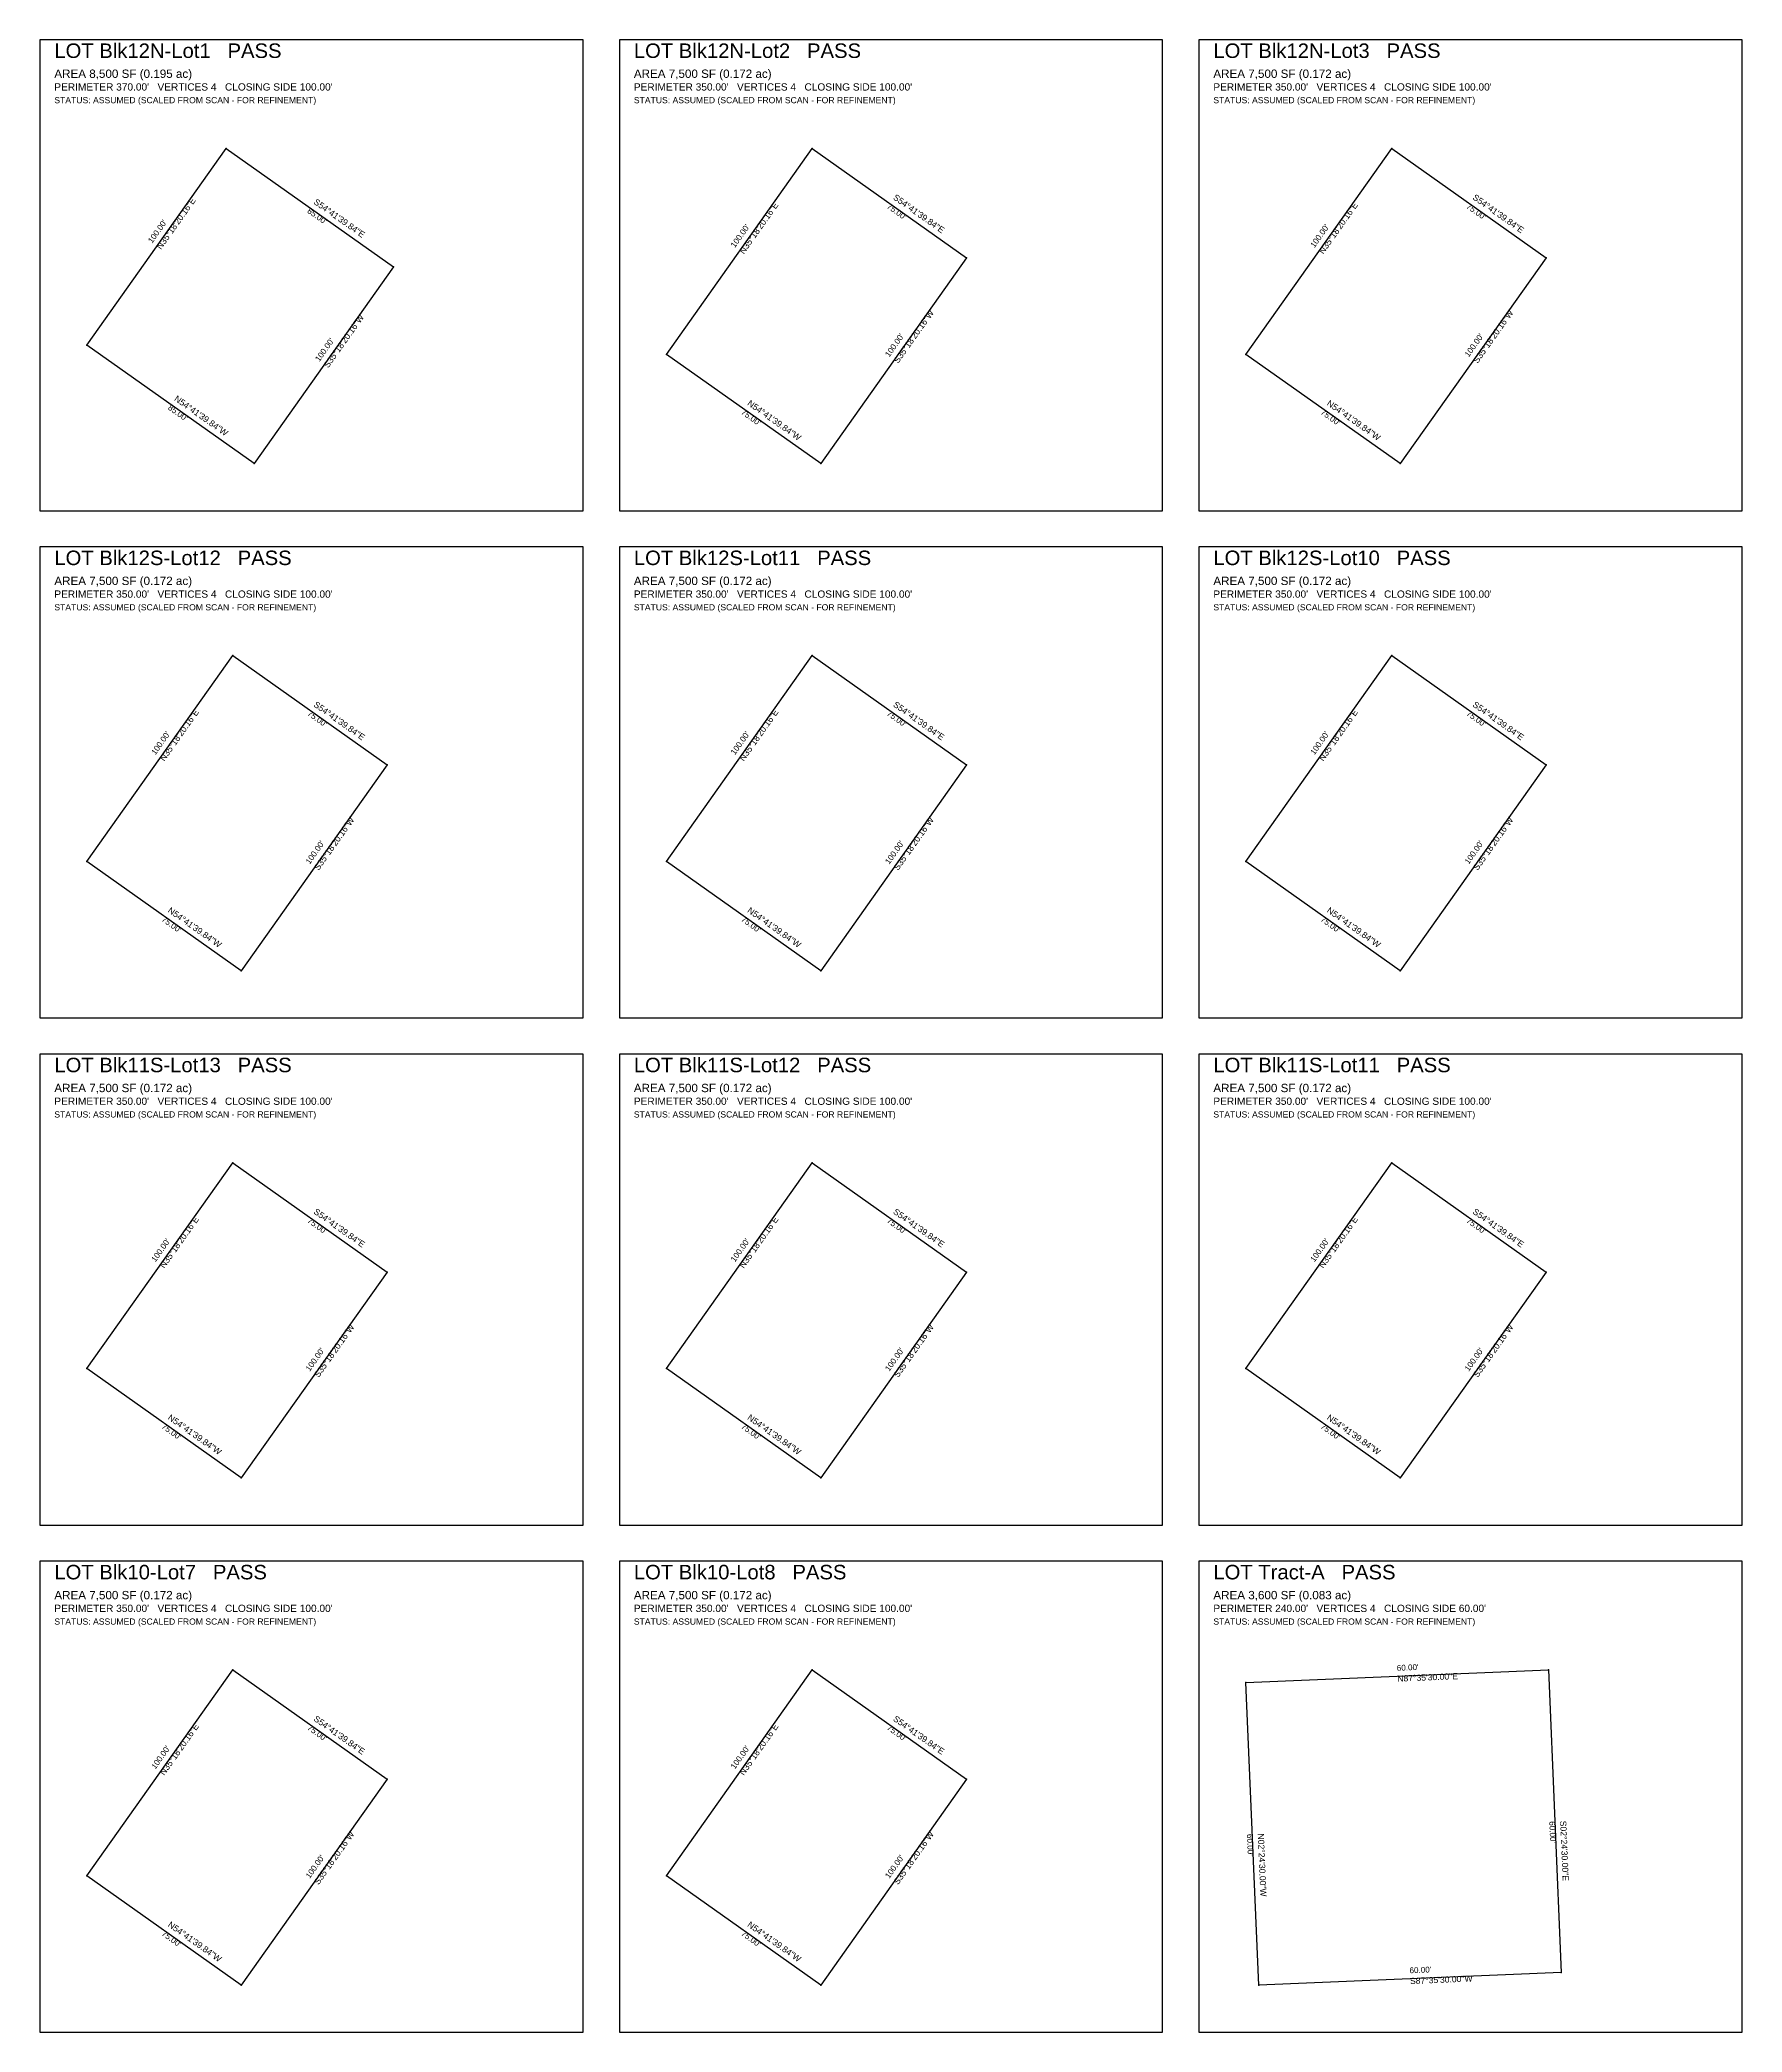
# Model space of a CAD drawing. Extents: x 0 to 3820, y -4480 to 260.
# Drawn here: x 2880 to 3820, y -4480 to -3380 of the extents above; entities that cross this region are included whole.
import ezdxf

# ---------------------------------------------------------------- set-up
doc = ezdxf.new("R2010")
doc.units = 0
for name, pattern in [('ROT_2.41', [0]), ('ROT_272.41', [0]), ('ROT_324.69', [0]), ('ROT_54.69', [0])]:
    doc.linetypes.add(name, pattern=pattern)
for name, color, linetype in [('LOT_LINE_APPROX', 1, 'CONTINUOUS'), ('SHEET_FRAME', 8, 'CONTINUOUS'), ('SHEET_LABELS', 7, 'CONTINUOUS')]:
    doc.layers.add(name, color=color, linetype=linetype)
doc.styles.get("Standard").update_dxf_attribs({"font": 'Arial'})

msp = doc.modelspace()

# ---------------------------------------------------------------- linework, layer by layer
at = {"layer": 'LOT_LINE_APPROX'}
for points in [[(2982.9211, -3440), (3075.2456, -3505.3829), (2998.3245, -3614), (2906, -3548.6171)], [(3306.4789, -3440), (3391.7095, -3500.3592), (3311.2306, -3614), (3226, -3553.6408)], [(3626.4789, -3440), (3711.7095, -3500.3592), (3631.2306, -3614), (3546, -3553.6408)], [(2986.4789, -3720), (3071.7095, -3780.3592), (2991.2306, -3894), (2906, -3833.6408)], [(3306.4789, -3720), (3391.7095, -3780.3592), (3311.2306, -3894), (3226, -3833.6408)], [(3626.4789, -3720), (3711.7095, -3780.3592), (3631.2306, -3894), (3546, -3833.6408)], [(2986.4789, -4000), (3071.7095, -4060.3592), (2991.2306, -4174), (2906, -4113.6408)], [(3306.4789, -4000), (3391.7095, -4060.3592), (3311.2306, -4174), (3226, -4113.6408)], [(3626.4789, -4000), (3711.7095, -4060.3592), (3631.2306, -4174), (3546, -4113.6408)], [(2986.4789, -4280), (3071.7095, -4340.3592), (2991.2306, -4454), (2906, -4393.6408)], [(3306.4789, -4280), (3391.7095, -4340.3592), (3311.2306, -4454), (3226, -4393.6408)], [(3546, -4287.0227), (3712.9773, -4280), (3720, -4446.9773), (3553.0227, -4454)]]:
    msp.add_lwpolyline(points, close=True, dxfattribs=at)
at = {"layer": 'SHEET_FRAME'}
for p, q in [((3180, -3380), (2880, -3380)), ((2880, -3380), (2880, -3640)), ((3180, -3640), (3180, -3380)), ((3500, -3380), (3200, -3380)), ((3200, -3380), (3200, -3640)), ((3500, -3640), (3500, -3380)), ((3820, -3380), (3520, -3380)), ((3520, -3380), (3520, -3640)), ((3820, -3640), (3820, -3380)), ((2880, -3640), (3180, -3640)), ((3200, -3640), (3500, -3640)), ((3520, -3640), (3820, -3640)), ((3180, -3660), (2880, -3660)), ((2880, -3660), (2880, -3920)), ((3180, -3920), (3180, -3660)), ((3500, -3660), (3200, -3660)), ((3200, -3660), (3200, -3920)), ((3500, -3920), (3500, -3660)), ((3820, -3660), (3520, -3660)), ((3520, -3660), (3520, -3920)), ((3820, -3920), (3820, -3660)), ((2880, -3920), (3180, -3920)), ((3200, -3920), (3500, -3920)), ((3520, -3920), (3820, -3920)), ((3180, -3940), (2880, -3940)), ((2880, -3940), (2880, -4200)), ((3180, -4200), (3180, -3940)), ((3500, -3940), (3200, -3940)), ((3200, -3940), (3200, -4200)), ((3500, -4200), (3500, -3940)), ((3820, -3940), (3520, -3940)), ((3520, -3940), (3520, -4200)), ((3820, -4200), (3820, -3940)), ((2880, -4200), (3180, -4200)), ((3200, -4200), (3500, -4200)), ((3520, -4200), (3820, -4200)), ((3180, -4220), (2880, -4220)), ((2880, -4220), (2880, -4480)), ((3180, -4480), (3180, -4220)), ((3500, -4220), (3200, -4220)), ((3200, -4220), (3200, -4480)), ((3500, -4480), (3500, -4220)), ((3820, -4220), (3520, -4220)), ((3520, -4220), (3520, -4480)), ((3820, -4480), (3820, -4220)), ((2880, -4480), (3180, -4480)), ((3200, -4480), (3500, -4480)), ((3520, -4480), (3820, -4480))]:
    msp.add_line(p, q, dxfattribs=at)
at = {"layer": 'SHEET_LABELS'}
for p in [(2982.9211, -3440), (3306.4789, -3440), (3626.4789, -3440), (3075.2456, -3505.3829), (3391.7095, -3500.3592), (3711.7095, -3500.3592), (2906, -3548.6171), (3226, -3553.6408), (3546, -3553.6408), (2998.3245, -3614), (3311.2306, -3614), (3631.2306, -3614), (2986.4789, -3720), (3306.4789, -3720), (3626.4789, -3720), (3071.7095, -3780.3592), (3391.7095, -3780.3592), (3711.7095, -3780.3592), (2906, -3833.6408), (3226, -3833.6408), (3546, -3833.6408), (2991.2306, -3894), (3311.2306, -3894), (3631.2306, -3894), (2986.4789, -4000), (3306.4789, -4000), (3626.4789, -4000), (3071.7095, -4060.3592), (3391.7095, -4060.3592), (3711.7095, -4060.3592), (2906, -4113.6408), (3226, -4113.6408), (3546, -4113.6408), (2991.2306, -4174), (3311.2306, -4174), (3631.2306, -4174), (2986.4789, -4280), (3306.4789, -4280), (3546, -4287.0227), (3712.9773, -4280), (3071.7095, -4340.3592), (3391.7095, -4340.3592), (2906, -4393.6408), (3226, -4393.6408), (2991.2306, -4454), (3311.2306, -4454), (3553.0227, -4454), (3720, -4446.9773)]:
    msp.add_point(p, dxfattribs=at)

# ---------------------------------------------------------------- texts
at = {"layer": 'LOT_LINE_APPROX'}
for p in [(2888, -3415), (3208, -3415), (3528, -3415), (2888, -3695), (3208, -3695), (3528, -3695), (2888, -3975), (3208, -3975), (3528, -3975), (2888, -4255), (3208, -4255), (3528, -4255)]:
    msp.add_text('STATUS: ASSUMED (SCALED FROM SCAN - FOR REFINEMENT)', height=3.4, dxfattribs=at).set_placement(p)
at = {"layer": 'SHEET_LABELS'}
for s, height, p in [('LOT Blk12N-Lot1   PASS', 8, (2888, -3390)), ('LOT Blk12N-Lot2   PASS', 8, (3208, -3390)), ('LOT Blk12N-Lot3   PASS', 8, (3528, -3390)), ('AREA 8,500 SF (0.195 ac)', 4.6, (2888, -3401)), ('AREA 7,500 SF (0.172 ac)', 4.6, (3208, -3401)), ('AREA 7,500 SF (0.172 ac)', 4.6, (3528, -3401)), ("PERIMETER 370.00'   VERTICES 4   CLOSING SIDE 100.00'", 4, (2888, -3408)), ("PERIMETER 350.00'   VERTICES 4   CLOSING SIDE 100.00'", 4, (3208, -3408)), ("PERIMETER 350.00'   VERTICES 4   CLOSING SIDE 100.00'", 4, (3528, -3408)), ('LOT Blk12S-Lot12   PASS', 8, (2888, -3670)), ('LOT Blk12S-Lot11   PASS', 8, (3208, -3670)), ('LOT Blk12S-Lot10   PASS', 8, (3528, -3670)), ('AREA 7,500 SF (0.172 ac)', 4.6, (2888, -3681)), ("PERIMETER 350.00'   VERTICES 4   CLOSING SIDE 100.00'", 4, (2888, -3688)), ('AREA 7,500 SF (0.172 ac)', 4.6, (3208, -3681)), ("PERIMETER 350.00'   VERTICES 4   CLOSING SIDE 100.00'", 4, (3208, -3688)), ('AREA 7,500 SF (0.172 ac)', 4.6, (3528, -3681)), ("PERIMETER 350.00'   VERTICES 4   CLOSING SIDE 100.00'", 4, (3528, -3688)), ('LOT Blk11S-Lot13   PASS', 8, (2888, -3950)), ('LOT Blk11S-Lot12   PASS', 8, (3208, -3950)), ('LOT Blk11S-Lot11   PASS', 8, (3528, -3950)), ('AREA 7,500 SF (0.172 ac)', 4.6, (2888, -3961)), ('AREA 7,500 SF (0.172 ac)', 4.6, (3208, -3961)), ('AREA 7,500 SF (0.172 ac)', 4.6, (3528, -3961)), ("PERIMETER 350.00'   VERTICES 4   CLOSING SIDE 100.00'", 4, (2888, -3968)), ("PERIMETER 350.00'   VERTICES 4   CLOSING SIDE 100.00'", 4, (3208, -3968)), ("PERIMETER 350.00'   VERTICES 4   CLOSING SIDE 100.00'", 4, (3528, -3968)), ('LOT Blk10-Lot7   PASS', 8, (2888, -4230)), ('LOT Blk10-Lot8   PASS', 8, (3208, -4230)), ('LOT Tract-A   PASS', 8, (3528, -4230)), ('AREA 7,500 SF (0.172 ac)', 4.6, (2888, -4241)), ("PERIMETER 350.00'   VERTICES 4   CLOSING SIDE 100.00'", 4, (2888, -4248)), ('AREA 7,500 SF (0.172 ac)', 4.6, (3208, -4241)), ("PERIMETER 350.00'   VERTICES 4   CLOSING SIDE 100.00'", 4, (3208, -4248)), ('AREA 3,600 SF (0.083 ac)', 4.6, (3528, -4241)), ("PERIMETER 240.00'   VERTICES 4   CLOSING SIDE 60.00'", 4, (3528, -4248))]:
    msp.add_text(s, height=height, dxfattribs=at).set_placement(p)
at = {"layer": 'SHEET_LABELS', "linetype": 'ROT_54.69'}
for s, height, p in [('N35%%d18\'20.16"E', 3.4, (2946.9088, -3496.0423)), ('N35%%d18\'20.16"E', 3.4, (3268.6877, -3498.5542)), ('N35%%d18\'20.16"E', 3.4, (3588.6877, -3498.5542)), ("100.00'", 3.2, (2942.0123, -3492.5747)), ("100.00'", 3.2, (3263.7912, -3495.0866)), ("100.00'", 3.2, (3583.7912, -3495.0866)), ('S35%%d18\'20.16"W', 3.4, (3353.9183, -3558.9134)), ('S35%%d18\'20.16"W', 3.4, (3673.9183, -3558.9134)), ('S35%%d18\'20.16"W', 3.4, (3039.2333, -3561.4253)), ("100.00'", 3.2, (3349.0218, -3555.4458)), ("100.00'", 3.2, (3669.0218, -3555.4458)), ("100.00'", 3.2, (3034.3368, -3557.9577)), ('N35%%d18\'20.16"E', 3.4, (2948.6877, -3778.5542)), ('N35%%d18\'20.16"E', 3.4, (3268.6877, -3778.5542)), ('N35%%d18\'20.16"E', 3.4, (3588.6877, -3778.5542)), ("100.00'", 3.2, (2943.7912, -3775.0866)), ("100.00'", 3.2, (3263.7912, -3775.0866)), ("100.00'", 3.2, (3583.7912, -3775.0866)), ('S35%%d18\'20.16"W', 3.4, (3033.9183, -3838.9134)), ('S35%%d18\'20.16"W', 3.4, (3353.9183, -3838.9134)), ('S35%%d18\'20.16"W', 3.4, (3673.9183, -3838.9134)), ("100.00'", 3.2, (3029.0218, -3835.4458)), ("100.00'", 3.2, (3349.0218, -3835.4458)), ("100.00'", 3.2, (3669.0218, -3835.4458)), ('N35%%d18\'20.16"E', 3.4, (2948.6877, -4058.5542)), ('N35%%d18\'20.16"E', 3.4, (3268.6877, -4058.5542)), ('N35%%d18\'20.16"E', 3.4, (3588.6877, -4058.5542)), ("100.00'", 3.2, (2943.7912, -4055.0866)), ("100.00'", 3.2, (3263.7912, -4055.0866)), ("100.00'", 3.2, (3583.7912, -4055.0866)), ('S35%%d18\'20.16"W', 3.4, (3033.9183, -4118.9134)), ('S35%%d18\'20.16"W', 3.4, (3353.9183, -4118.9134)), ('S35%%d18\'20.16"W', 3.4, (3673.9183, -4118.9134)), ("100.00'", 3.2, (3029.0218, -4115.4458)), ("100.00'", 3.2, (3349.0218, -4115.4458)), ("100.00'", 3.2, (3669.0218, -4115.4458)), ('N35%%d18\'20.16"E', 3.4, (2948.6877, -4338.5542)), ('N35%%d18\'20.16"E', 3.4, (3268.6877, -4338.5542)), ("100.00'", 3.2, (2943.7912, -4335.0866)), ("100.00'", 3.2, (3263.7912, -4335.0866)), ('S35%%d18\'20.16"W', 3.4, (3033.9183, -4398.9134)), ('S35%%d18\'20.16"W', 3.4, (3353.9183, -4398.9134)), ("100.00'", 3.2, (3029.0218, -4395.4458)), ("100.00'", 3.2, (3349.0218, -4395.4458))]:
    msp.add_text(s, height=height, rotation=54.69, dxfattribs=at).set_placement(p)
at = {"layer": 'SHEET_LABELS', "linetype": 'ROT_324.69'}
for s, height, p in [("85.00'", 3.2, (3027.3495, -3475.1397)), ('S54%%d41\'39.84"E', 3.4, (3030.8172, -3470.2432)), ("75.00'", 3.2, (3347.3604, -3472.6278)), ('S54%%d41\'39.84"E', 3.4, (3350.828, -3467.7313)), ("75.00'", 3.2, (3667.3604, -3472.6278)), ('S54%%d41\'39.84"E', 3.4, (3670.828, -3467.7313)), ("85.00'", 3.2, (2950.4284, -3583.7568)), ('N54%%d41\'39.84"W', 3.4, (2953.8961, -3578.8603)), ("75.00'", 3.2, (3266.8815, -3586.2687)), ('N54%%d41\'39.84"W', 3.4, (3270.3491, -3581.3722)), ("75.00'", 3.2, (3586.8815, -3586.2687)), ('N54%%d41\'39.84"W', 3.4, (3590.3491, -3581.3722)), ("75.00'", 3.2, (3027.3604, -3752.6278)), ('S54%%d41\'39.84"E', 3.4, (3030.828, -3747.7313)), ("75.00'", 3.2, (3347.3604, -3752.6278)), ('S54%%d41\'39.84"E', 3.4, (3350.828, -3747.7313)), ("75.00'", 3.2, (3667.3604, -3752.6278)), ('S54%%d41\'39.84"E', 3.4, (3670.828, -3747.7313)), ('N54%%d41\'39.84"W', 3.4, (2950.3491, -3861.3722)), ('N54%%d41\'39.84"W', 3.4, (3270.3491, -3861.3722)), ('N54%%d41\'39.84"W', 3.4, (3590.3491, -3861.3722)), ("75.00'", 3.2, (2946.8815, -3866.2687)), ("75.00'", 3.2, (3266.8815, -3866.2687)), ("75.00'", 3.2, (3586.8815, -3866.2687)), ('S54%%d41\'39.84"E', 3.4, (3030.828, -4027.7313)), ('S54%%d41\'39.84"E', 3.4, (3350.828, -4027.7313)), ('S54%%d41\'39.84"E', 3.4, (3670.828, -4027.7313)), ("75.00'", 3.2, (3027.3604, -4032.6278)), ("75.00'", 3.2, (3347.3604, -4032.6278)), ("75.00'", 3.2, (3667.3604, -4032.6278)), ("75.00'", 3.2, (2946.8815, -4146.2687)), ('N54%%d41\'39.84"W', 3.4, (2950.3491, -4141.3722)), ("75.00'", 3.2, (3266.8815, -4146.2687)), ('N54%%d41\'39.84"W', 3.4, (3270.3491, -4141.3722)), ("75.00'", 3.2, (3586.8815, -4146.2687)), ('N54%%d41\'39.84"W', 3.4, (3590.3491, -4141.3722)), ("75.00'", 3.2, (3027.3604, -4312.6278)), ('S54%%d41\'39.84"E', 3.4, (3030.828, -4307.7313)), ("75.00'", 3.2, (3347.3604, -4312.6278)), ('S54%%d41\'39.84"E', 3.4, (3350.828, -4307.7313)), ('N54%%d41\'39.84"W', 3.4, (2950.3491, -4421.3722)), ('N54%%d41\'39.84"W', 3.4, (3270.3491, -4421.3722)), ("75.00'", 3.2, (2946.8815, -4426.2687)), ("75.00'", 3.2, (3266.8815, -4426.2687))]:
    msp.add_text(s, height=height, rotation=324.69, dxfattribs=at).set_placement(p)
at = {"layer": 'SHEET_LABELS', "linetype": 'ROT_2.41'}
for s, height, p in [("60.00'", 3.2, (3629.3626, -4280.514)), ('N87%%d35\'30.00"E', 3.4, (3629.6147, -4286.5087)), ("60.00'", 3.2, (3636.3853, -4447.4913)), ('S87%%d35\'30.00"W', 3.4, (3636.6374, -4453.486))]:
    msp.add_text(s, height=height, rotation=2.41, dxfattribs=at).set_placement(p)
at = {"layer": 'SHEET_LABELS', "linetype": 'ROT_272.41'}
for s, height, p in [("60.00'", 3.2, (3713.4913, -4363.6147)), ('S02%%d24\'30.00"E', 3.4, (3719.486, -4363.3626)), ("60.00'", 3.2, (3546.514, -4370.6374)), ('N02%%d24\'30.00"W', 3.4, (3552.5087, -4370.3853))]:
    msp.add_text(s, height=height, rotation=272.41, dxfattribs=at).set_placement(p)

doc.saveas('drawing.dxf')
